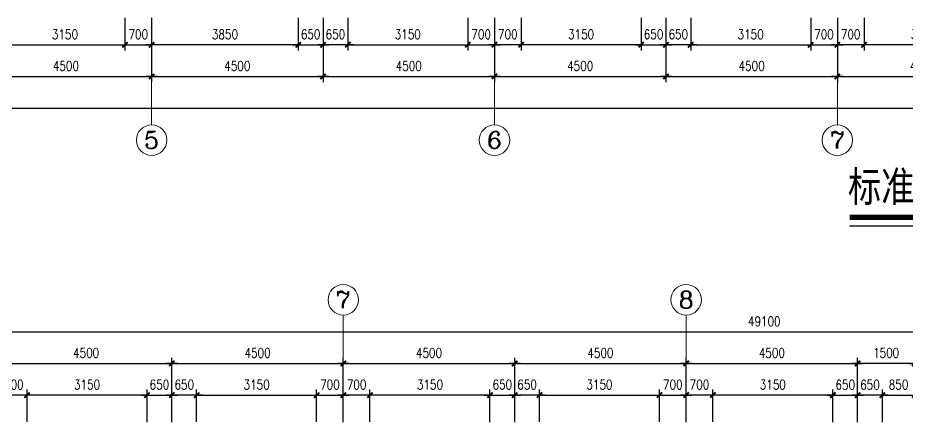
# Model space of a CAD drawing. Extents: x -357449 to -117302, y 127569 to 244935.
# Drawn here: x -317784 to -294436, y 195470 to 206090 of the extents above; entities that cross this region are included whole.
import ezdxf
from ezdxf.enums import TextEntityAlignment as Align

# ---------------------------------------------------------------- set-up
doc = ezdxf.new("R2010")
doc.units = 0
doc.header["$MEASUREMENT"] = 0
doc.layers.get('0').update_dxf_attribs({"linetype": 'CONTINUOUS'})
doc.layers.get('DEFPOINTS').update_dxf_attribs({"linetype": 'CONTINUOUS'})
doc.layers.add('AXIS', color=3, linetype='CONTINUOUS', lineweight=9)
for name, color, linetype in [('EQUIPMENT', 3, 'CONTINUOUS'), ('WINDOW', 4, 'CONTINUOUS'), ('剪力墙', 4, 'CONTINUOUS')]:
    doc.layers.add(name, color=color, linetype=linetype)
doc.styles.add('COMPLEX', font='COMPLEX.shx')
doc.styles.add('DIM_FONT', font='SIMPLEX.shx', dxfattribs={"width": 0.8})
doc.styles.add('H1', font='SimSun.ttf')
doc.dimstyles.new('DIMN-200', dxfattribs={"dimtxt": 300, "dimasz": 1, "dimexe": 250, "dimexo": 0, "dimgap": 150, "dimtad": 1, "dimdec": 0, "dimdsep": 46, "dimtxsty": 'DIM_FONT', "dimblk": '_DIMX', "dimcen": 2.5, "dimclrd": 256, "dimclre": 256, "dimclrt": 4, "dimadec": 0, "dimazin": 0, "dimtfac": 1, "dimtdec": 0, "dimtix": 1, "dimtmove": 2, "dimatfit": 3, "dimldrblk": '_DIMX', "dimfxl": 0, "dimtolj": 1, "dimtzin": 0, "dimarcsym": 0})
doc.dimstyles.get("Standard").update_dxf_attribs({"dimtxt": 375, "dimasz": 1, "dimexe": 150, "dimexo": 0, "dimgap": 200, "dimtad": 1, "dimdec": 0, "dimzin": 0, "dimdsep": 46, "dimtxsty": 'DIM_FONT', "dimblk1": '_DIMX', "dimblk2": '_DIMX', "dimsah": 1, "dimcen": 200, "dimclrd": 256, "dimclre": 256, "dimclrt": 4, "dimadec": 0, "dimazin": 0, "dimtfac": 1, "dimtdec": 0, "dimtix": 1, "dimtmove": 2, "dimatfit": 3, "dimldrblk": '_DIMX', "dimfxl": 0, "dimtolj": 1, "dimtzin": 0, "dimarcsym": 0})

# ---------------------------------------------------------------- blocks, each defined once
blk = doc.blocks.new('_DIMX')
blk.add_line((-150, 0), (150, 0))
at = {"const_width": 50}
blk.add_lwpolyline([(-70, -70), (70, 70)], dxfattribs=at)
blk = doc.blocks.new('*D608')
at = {"linetype": 'ByBlock'}
for p, q in [((-309104, 206482), (-309104, 204795)), ((-304604, 206485), (-304604, 204795)), ((-309103, 204945), (-304605, 204945))]:
    blk.add_line(p, q, dxfattribs=at)
at = {"layer": 'DEFPOINTS', "color": 0, "linetype": 'ByBlock'}
for p in [(-309104, 206482), (-304604, 206485), (-304604, 204945)]:
    blk.add_point(p, dxfattribs=at)
at = {"linetype": 'ByBlock', "rotation": 180}
blk.add_blockref('_DIMX', (-309104, 204945), dxfattribs=at)
at = {"linetype": 'ByBlock'}
blk.add_blockref('_DIMX', (-304604, 204945), dxfattribs=at)
at = {"color": 4, "linetype": 'ByBlock', "insert": (-306854, 205220), "char_height": 250, "attachment_point": 5, "style": 'DIM_FONT'}
blk.add_mtext('\\A1;4500', dxfattribs=at)
blk = doc.blocks.new('*D568')
at = {"linetype": 'ByBlock'}
for p, q in [((-313604, 206482), (-313604, 203966)), ((-251004, 206485), (-251004, 203966)), ((-313603, 204116), (-251005, 204116))]:
    blk.add_line(p, q, dxfattribs=at)
at = {"layer": 'DEFPOINTS', "color": 0, "linetype": 'ByBlock'}
for p in [(-313604, 206482), (-251004, 206485), (-251004, 204116)]:
    blk.add_point(p, dxfattribs=at)
at = {"linetype": 'ByBlock', "rotation": 180}
blk.add_blockref('_DIMX', (-313604, 204116), dxfattribs=at)
at = {"linetype": 'ByBlock'}
blk.add_blockref('_DIMX', (-251004, 204116), dxfattribs=at)
at = {"color": 4, "linetype": 'ByBlock', "insert": (-282304, 204391), "char_height": 250, "attachment_point": 5, "style": 'DIM_FONT'}
blk.add_mtext('\\A1;62600', dxfattribs=at)
blk = doc.blocks.new('*D92')
at = {"linetype": 'ByBlock'}
for p, q in [((-291104, 206482), (-291104, 205626)), ((-290454, 206482), (-290454, 205626)), ((-291105, 205776), (-291106, 205776)), ((-290454, 205776), (-291104, 205776)), ((-290453, 205776), (-290452, 205776))]:
    blk.add_line(p, q, dxfattribs=at)
at = {"layer": 'DEFPOINTS', "color": 0, "linetype": 'ByBlock'}
for p in [(-291104, 206482), (-290454, 206482), (-291104, 205776)]:
    blk.add_point(p, dxfattribs=at)
at = {"linetype": 'ByBlock'}
blk.add_blockref('_DIMX', (-291104, 205776), dxfattribs=at)
at = {"linetype": 'ByBlock', "rotation": 180}
blk.add_blockref('_DIMX', (-290454, 205776), dxfattribs=at)
at = {"color": 4, "linetype": 'ByBlock', "insert": (-290779, 206051), "char_height": 250, "attachment_point": 5, "style": 'DIM_FONT'}
blk.add_mtext('\\A1;650', dxfattribs=at)
blk = doc.blocks.new('*D93')
at = {"linetype": 'ByBlock'}
for p, q in [((-291754, 206485), (-291754, 205626)), ((-291104, 206482), (-291104, 205626)), ((-291755, 205776), (-291756, 205776)), ((-291754, 205776), (-291104, 205776)), ((-291103, 205776), (-291102, 205776))]:
    blk.add_line(p, q, dxfattribs=at)
at = {"layer": 'DEFPOINTS', "color": 0, "linetype": 'ByBlock'}
for p in [(-291754, 206485), (-291104, 206482), (-291104, 205776)]:
    blk.add_point(p, dxfattribs=at)
at = {"linetype": 'ByBlock'}
blk.add_blockref('_DIMX', (-291754, 205776), dxfattribs=at)
at = {"linetype": 'ByBlock', "rotation": 180}
blk.add_blockref('_DIMX', (-291104, 205776), dxfattribs=at)
at = {"color": 4, "linetype": 'ByBlock', "insert": (-291429, 206051), "char_height": 250, "attachment_point": 5, "style": 'DIM_FONT'}
blk.add_mtext('\\A1;650', dxfattribs=at)
blk = doc.blocks.new('*D89')
at = {"linetype": 'ByBlock'}
for p, q in [((-300754, 206485), (-300754, 205626)), ((-300104, 206482), (-300104, 205626)), ((-300755, 205776), (-300756, 205776)), ((-300754, 205776), (-300104, 205776)), ((-300103, 205776), (-300102, 205776))]:
    blk.add_line(p, q, dxfattribs=at)
at = {"layer": 'DEFPOINTS', "color": 0, "linetype": 'ByBlock'}
for p in [(-300754, 206485), (-300104, 206482), (-300104, 205776)]:
    blk.add_point(p, dxfattribs=at)
at = {"linetype": 'ByBlock'}
blk.add_blockref('_DIMX', (-300754, 205776), dxfattribs=at)
at = {"linetype": 'ByBlock', "rotation": 180}
blk.add_blockref('_DIMX', (-300104, 205776), dxfattribs=at)
at = {"color": 4, "linetype": 'ByBlock', "insert": (-300429, 206051), "char_height": 250, "attachment_point": 5, "style": 'DIM_FONT'}
blk.add_mtext('\\A1;650', dxfattribs=at)
blk = doc.blocks.new('*D90')
at = {"linetype": 'ByBlock'}
for p, q in [((-305304, 206482), (-305304, 205626)), ((-304604, 206482), (-304604, 205626)), ((-305305, 205776), (-305306, 205776)), ((-305304, 205776), (-304604, 205776)), ((-304603, 205776), (-304602, 205776))]:
    blk.add_line(p, q, dxfattribs=at)
at = {"layer": 'DEFPOINTS', "color": 0, "linetype": 'ByBlock'}
for p in [(-305304, 206482), (-304604, 206482), (-304604, 205776)]:
    blk.add_point(p, dxfattribs=at)
at = {"linetype": 'ByBlock'}
blk.add_blockref('_DIMX', (-305304, 205776), dxfattribs=at)
at = {"linetype": 'ByBlock', "rotation": 180}
blk.add_blockref('_DIMX', (-304604, 205776), dxfattribs=at)
at = {"color": 4, "linetype": 'ByBlock', "insert": (-304954, 206051), "char_height": 250, "attachment_point": 5, "style": 'DIM_FONT'}
blk.add_mtext('\\A1;700', dxfattribs=at)
blk = doc.blocks.new('*D24')
at = {"linetype": 'ByBlock'}
for p, q in [((-308454, 206482), (-308454, 205626)), ((-305304, 206482), (-305304, 205626)), ((-308453, 205776), (-305305, 205776))]:
    blk.add_line(p, q, dxfattribs=at)
at = {"layer": 'DEFPOINTS', "color": 0, "linetype": 'ByBlock'}
for p in [(-308454, 206482), (-305304, 206482), (-305304, 205776)]:
    blk.add_point(p, dxfattribs=at)
at = {"linetype": 'ByBlock', "rotation": 180}
blk.add_blockref('_DIMX', (-308454, 205776), dxfattribs=at)
at = {"linetype": 'ByBlock'}
blk.add_blockref('_DIMX', (-305304, 205776), dxfattribs=at)
at = {"color": 4, "linetype": 'ByBlock', "insert": (-306879, 206051), "char_height": 250, "attachment_point": 5, "style": 'DIM_FONT'}
blk.add_mtext('\\A1;3150', dxfattribs=at)
blk = doc.blocks.new('*D91')
at = {"linetype": 'ByBlock'}
for p, q in [((-304604, 206482), (-304604, 205626)), ((-300754, 206482), (-300754, 205626)), ((-300755, 205776), (-304603, 205776))]:
    blk.add_line(p, q, dxfattribs=at)
at = {"layer": 'DEFPOINTS', "color": 0, "linetype": 'ByBlock'}
for p in [(-304604, 206482), (-300754, 206482), (-304604, 205776)]:
    blk.add_point(p, dxfattribs=at)
at = {"linetype": 'ByBlock', "rotation": 180}
blk.add_blockref('_DIMX', (-304604, 205776), dxfattribs=at)
at = {"linetype": 'ByBlock'}
blk.add_blockref('_DIMX', (-300754, 205776), dxfattribs=at)
at = {"color": 4, "linetype": 'ByBlock', "insert": (-302679, 206051), "char_height": 250, "attachment_point": 5, "style": 'DIM_FONT'}
blk.add_mtext('\\A1;3850', dxfattribs=at)
blk = doc.blocks.new('*D88')
at = {"linetype": 'ByBlock'}
for p, q in [((-300104, 206482), (-300104, 205626)), ((-299454, 206482), (-299454, 205626)), ((-300105, 205776), (-300106, 205776)), ((-299454, 205776), (-300104, 205776)), ((-299453, 205776), (-299452, 205776))]:
    blk.add_line(p, q, dxfattribs=at)
at = {"layer": 'DEFPOINTS', "color": 0, "linetype": 'ByBlock'}
for p in [(-300104, 206482), (-299454, 206482), (-300104, 205776)]:
    blk.add_point(p, dxfattribs=at)
at = {"linetype": 'ByBlock'}
blk.add_blockref('_DIMX', (-300104, 205776), dxfattribs=at)
at = {"linetype": 'ByBlock', "rotation": 180}
blk.add_blockref('_DIMX', (-299454, 205776), dxfattribs=at)
at = {"color": 4, "linetype": 'ByBlock', "insert": (-299779, 206051), "char_height": 250, "attachment_point": 5, "style": 'DIM_FONT'}
blk.add_mtext('\\A1;650', dxfattribs=at)
blk = doc.blocks.new('*D94')
at = {"linetype": 'ByBlock'}
for p, q in [((-296304, 206482), (-296304, 205626)), ((-295604, 206482), (-295604, 205626)), ((-296305, 205776), (-296306, 205776)), ((-296304, 205776), (-295604, 205776)), ((-295603, 205776), (-295602, 205776))]:
    blk.add_line(p, q, dxfattribs=at)
at = {"layer": 'DEFPOINTS', "color": 0, "linetype": 'ByBlock'}
for p in [(-296304, 206482), (-295604, 206482), (-295604, 205776)]:
    blk.add_point(p, dxfattribs=at)
at = {"linetype": 'ByBlock'}
blk.add_blockref('_DIMX', (-296304, 205776), dxfattribs=at)
at = {"linetype": 'ByBlock', "rotation": 180}
blk.add_blockref('_DIMX', (-295604, 205776), dxfattribs=at)
at = {"color": 4, "linetype": 'ByBlock', "insert": (-295954, 206051), "char_height": 250, "attachment_point": 5, "style": 'DIM_FONT'}
blk.add_mtext('\\A1;700', dxfattribs=at)
blk = doc.blocks.new('*D95')
at = {"linetype": 'ByBlock'}
for p, q in [((-295604, 206482), (-295604, 205626)), ((-294904, 206482), (-294904, 205626)), ((-295605, 205776), (-295606, 205776)), ((-294904, 205776), (-295604, 205776)), ((-294903, 205776), (-294902, 205776))]:
    blk.add_line(p, q, dxfattribs=at)
at = {"layer": 'DEFPOINTS', "color": 0, "linetype": 'ByBlock'}
for p in [(-295604, 206482), (-294904, 206482), (-295604, 205776)]:
    blk.add_point(p, dxfattribs=at)
at = {"linetype": 'ByBlock'}
blk.add_blockref('_DIMX', (-295604, 205776), dxfattribs=at)
at = {"linetype": 'ByBlock', "rotation": 180}
blk.add_blockref('_DIMX', (-294904, 205776), dxfattribs=at)
at = {"color": 4, "linetype": 'ByBlock', "insert": (-295254, 206051), "char_height": 250, "attachment_point": 5, "style": 'DIM_FONT'}
blk.add_mtext('\\A1;700', dxfattribs=at)
blk = doc.blocks.new('*D96')
at = {"linetype": 'ByBlock'}
for p, q in [((-294904, 206482), (-294904, 205626)), ((-291754, 206482), (-291754, 205626)), ((-291755, 205776), (-294903, 205776))]:
    blk.add_line(p, q, dxfattribs=at)
at = {"layer": 'DEFPOINTS', "color": 0, "linetype": 'ByBlock'}
for p in [(-294904, 206482), (-291754, 206482), (-294904, 205776)]:
    blk.add_point(p, dxfattribs=at)
at = {"linetype": 'ByBlock', "rotation": 180}
blk.add_blockref('_DIMX', (-294904, 205776), dxfattribs=at)
at = {"linetype": 'ByBlock'}
blk.add_blockref('_DIMX', (-291754, 205776), dxfattribs=at)
at = {"color": 4, "linetype": 'ByBlock', "insert": (-293329, 206051), "char_height": 250, "attachment_point": 5, "style": 'DIM_FONT'}
blk.add_mtext('\\A1;3150', dxfattribs=at)
blk = doc.blocks.new('*D87')
at = {"linetype": 'ByBlock'}
for p, q in [((-299454, 206482), (-299454, 205626)), ((-296304, 206482), (-296304, 205626)), ((-299453, 205776), (-296305, 205776))]:
    blk.add_line(p, q, dxfattribs=at)
at = {"layer": 'DEFPOINTS', "color": 0, "linetype": 'ByBlock'}
for p in [(-299454, 206482), (-296304, 206482), (-296304, 205776)]:
    blk.add_point(p, dxfattribs=at)
at = {"linetype": 'ByBlock', "rotation": 180}
blk.add_blockref('_DIMX', (-299454, 205776), dxfattribs=at)
at = {"linetype": 'ByBlock'}
blk.add_blockref('_DIMX', (-296304, 205776), dxfattribs=at)
at = {"color": 4, "linetype": 'ByBlock', "insert": (-297879, 206051), "char_height": 250, "attachment_point": 5, "style": 'DIM_FONT'}
blk.add_mtext('\\A1;3150', dxfattribs=at)
blk = doc.blocks.new('*D114')
at = {"linetype": 'ByBlock'}
for p, q in [((-287304, 206482), (-287304, 205626)), ((-286604, 206482), (-286604, 205626)), ((-287305, 205776), (-287306, 205776)), ((-287304, 205776), (-286604, 205776)), ((-286603, 205776), (-286602, 205776))]:
    blk.add_line(p, q, dxfattribs=at)
at = {"layer": 'DEFPOINTS', "color": 0, "linetype": 'ByBlock'}
for p in [(-287304, 206482), (-286604, 206482), (-286604, 205776)]:
    blk.add_point(p, dxfattribs=at)
at = {"linetype": 'ByBlock'}
blk.add_blockref('_DIMX', (-287304, 205776), dxfattribs=at)
at = {"linetype": 'ByBlock', "rotation": 180}
blk.add_blockref('_DIMX', (-286604, 205776), dxfattribs=at)
at = {"color": 4, "linetype": 'ByBlock', "insert": (-286954, 206051), "char_height": 250, "attachment_point": 5, "style": 'DIM_FONT'}
blk.add_mtext('\\A1;700', dxfattribs=at)
blk = doc.blocks.new('*D115')
at = {"linetype": 'ByBlock'}
for p, q in [((-286604, 206482), (-286604, 205626)), ((-285904, 206482), (-285904, 205626)), ((-286605, 205776), (-286606, 205776)), ((-285904, 205776), (-286604, 205776)), ((-285903, 205776), (-285902, 205776))]:
    blk.add_line(p, q, dxfattribs=at)
at = {"layer": 'DEFPOINTS', "color": 0, "linetype": 'ByBlock'}
for p in [(-286604, 206482), (-285904, 206482), (-286604, 205776)]:
    blk.add_point(p, dxfattribs=at)
at = {"linetype": 'ByBlock'}
blk.add_blockref('_DIMX', (-286604, 205776), dxfattribs=at)
at = {"linetype": 'ByBlock', "rotation": 180}
blk.add_blockref('_DIMX', (-285904, 205776), dxfattribs=at)
at = {"color": 4, "linetype": 'ByBlock', "insert": (-286254, 206051), "char_height": 250, "attachment_point": 5, "style": 'DIM_FONT'}
blk.add_mtext('\\A1;700', dxfattribs=at)
blk = doc.blocks.new('*D116')
at = {"linetype": 'ByBlock'}
for p, q in [((-285904, 206482), (-285904, 205626)), ((-282754, 206482), (-282754, 205626)), ((-282755, 205776), (-285903, 205776))]:
    blk.add_line(p, q, dxfattribs=at)
at = {"layer": 'DEFPOINTS', "color": 0, "linetype": 'ByBlock'}
for p in [(-285904, 206482), (-282754, 206482), (-285904, 205776)]:
    blk.add_point(p, dxfattribs=at)
at = {"linetype": 'ByBlock', "rotation": 180}
blk.add_blockref('_DIMX', (-285904, 205776), dxfattribs=at)
at = {"linetype": 'ByBlock'}
blk.add_blockref('_DIMX', (-282754, 205776), dxfattribs=at)
at = {"color": 4, "linetype": 'ByBlock', "insert": (-284329, 206051), "char_height": 250, "attachment_point": 5, "style": 'DIM_FONT'}
blk.add_mtext('\\A1;3150', dxfattribs=at)
blk = doc.blocks.new('*D85')
at = {"linetype": 'ByBlock'}
for p, q in [((-290454, 206482), (-290454, 205626)), ((-287304, 206482), (-287304, 205626)), ((-290453, 205776), (-287305, 205776))]:
    blk.add_line(p, q, dxfattribs=at)
at = {"layer": 'DEFPOINTS', "color": 0, "linetype": 'ByBlock'}
for p in [(-290454, 206482), (-287304, 206482), (-287304, 205776)]:
    blk.add_point(p, dxfattribs=at)
at = {"linetype": 'ByBlock', "rotation": 180}
blk.add_blockref('_DIMX', (-290454, 205776), dxfattribs=at)
at = {"linetype": 'ByBlock'}
blk.add_blockref('_DIMX', (-287304, 205776), dxfattribs=at)
at = {"color": 4, "linetype": 'ByBlock', "insert": (-288879, 206051), "char_height": 250, "attachment_point": 5, "style": 'DIM_FONT'}
blk.add_mtext('\\A1;3150', dxfattribs=at)
blk = doc.blocks.new('*D610')
at = {"linetype": 'ByBlock'}
for p, q in [((-304604, 206482), (-304604, 204795)), ((-300104, 206482), (-300104, 204795)), ((-304603, 204945), (-300105, 204945))]:
    blk.add_line(p, q, dxfattribs=at)
at = {"layer": 'DEFPOINTS', "color": 0, "linetype": 'ByBlock'}
for p in [(-304604, 206482), (-300104, 206482), (-300104, 204945)]:
    blk.add_point(p, dxfattribs=at)
at = {"linetype": 'ByBlock', "rotation": 180}
blk.add_blockref('_DIMX', (-304604, 204945), dxfattribs=at)
at = {"linetype": 'ByBlock'}
blk.add_blockref('_DIMX', (-300104, 204945), dxfattribs=at)
at = {"color": 4, "linetype": 'ByBlock', "insert": (-302354, 205220), "char_height": 250, "attachment_point": 5, "style": 'DIM_FONT'}
blk.add_mtext('\\A1;4500', dxfattribs=at)
blk = doc.blocks.new('*D609')
at = {"linetype": 'ByBlock'}
for p, q in [((-300104, 206482), (-300104, 204795)), ((-295604, 206485), (-295604, 204795)), ((-300103, 204945), (-295605, 204945))]:
    blk.add_line(p, q, dxfattribs=at)
at = {"layer": 'DEFPOINTS', "color": 0, "linetype": 'ByBlock'}
for p in [(-300104, 206482), (-295604, 206485), (-295604, 204945)]:
    blk.add_point(p, dxfattribs=at)
at = {"linetype": 'ByBlock', "rotation": 180}
blk.add_blockref('_DIMX', (-300104, 204945), dxfattribs=at)
at = {"linetype": 'ByBlock'}
blk.add_blockref('_DIMX', (-295604, 204945), dxfattribs=at)
at = {"color": 4, "linetype": 'ByBlock', "insert": (-297854, 205220), "char_height": 250, "attachment_point": 5, "style": 'DIM_FONT'}
blk.add_mtext('\\A1;4500', dxfattribs=at)
blk = doc.blocks.new('*D612')
at = {"linetype": 'ByBlock'}
for p, q in [((-295604, 206482), (-295604, 204795)), ((-291104, 206482), (-291104, 204795)), ((-295603, 204945), (-291105, 204945))]:
    blk.add_line(p, q, dxfattribs=at)
at = {"layer": 'DEFPOINTS', "color": 0, "linetype": 'ByBlock'}
for p in [(-295604, 206482), (-291104, 206482), (-291104, 204945)]:
    blk.add_point(p, dxfattribs=at)
at = {"linetype": 'ByBlock', "rotation": 180}
blk.add_blockref('_DIMX', (-295604, 204945), dxfattribs=at)
at = {"linetype": 'ByBlock'}
blk.add_blockref('_DIMX', (-291104, 204945), dxfattribs=at)
at = {"color": 4, "linetype": 'ByBlock', "insert": (-293354, 205220), "char_height": 250, "attachment_point": 5, "style": 'DIM_FONT'}
blk.add_mtext('\\A1;4500', dxfattribs=at)
blk = doc.blocks.new('*D611')
at = {"linetype": 'ByBlock'}
for p, q in [((-291104, 206482), (-291104, 204795)), ((-286604, 206485), (-286604, 204795)), ((-291103, 204945), (-286605, 204945))]:
    blk.add_line(p, q, dxfattribs=at)
at = {"layer": 'DEFPOINTS', "color": 0, "linetype": 'ByBlock'}
for p in [(-291104, 206482), (-286604, 206485), (-286604, 204945)]:
    blk.add_point(p, dxfattribs=at)
at = {"linetype": 'ByBlock', "rotation": 180}
blk.add_blockref('_DIMX', (-291104, 204945), dxfattribs=at)
at = {"linetype": 'ByBlock'}
blk.add_blockref('_DIMX', (-286604, 204945), dxfattribs=at)
at = {"color": 4, "linetype": 'ByBlock', "insert": (-288854, 205220), "char_height": 250, "attachment_point": 5, "style": 'DIM_FONT'}
blk.add_mtext('\\A1;4500', dxfattribs=at)
blk = doc.blocks.new('*D614')
at = {"linetype": 'ByBlock'}
for p, q in [((-286604, 206482), (-286604, 204795)), ((-282104, 206482), (-282104, 204795)), ((-286603, 204945), (-282105, 204945))]:
    blk.add_line(p, q, dxfattribs=at)
at = {"layer": 'DEFPOINTS', "color": 0, "linetype": 'ByBlock'}
for p in [(-286604, 206482), (-282104, 206482), (-282104, 204945)]:
    blk.add_point(p, dxfattribs=at)
at = {"linetype": 'ByBlock', "rotation": 180}
blk.add_blockref('_DIMX', (-286604, 204945), dxfattribs=at)
at = {"linetype": 'ByBlock'}
blk.add_blockref('_DIMX', (-282104, 204945), dxfattribs=at)
at = {"color": 4, "linetype": 'ByBlock', "insert": (-284354, 205220), "char_height": 250, "attachment_point": 5, "style": 'DIM_FONT'}
blk.add_mtext('\\A1;4500', dxfattribs=at)
blk = doc.blocks.new('*D1011')
at = {"linetype": 'ByBlock'}
for p, q in [((-300104, 234042), (-300104, 236559)), ((-251004, 234039), (-251004, 236559)), ((-300103, 236409), (-251005, 236409))]:
    blk.add_line(p, q, dxfattribs=at)
at = {"layer": 'DEFPOINTS', "color": 0, "linetype": 'ByBlock'}
for p in [(-251004, 236409), (-300104, 234042), (-251004, 234039)]:
    blk.add_point(p, dxfattribs=at)
at = {"linetype": 'ByBlock', "rotation": 180}
blk.add_blockref('_DIMX', (-300104, 236409), dxfattribs=at)
at = {"linetype": 'ByBlock'}
blk.add_blockref('_DIMX', (-251004, 236409), dxfattribs=at)
at = {"color": 4, "linetype": 'ByBlock', "insert": (-275554, 236684), "char_height": 250, "attachment_point": 5, "style": 'DIM_FONT'}
blk.add_mtext('\\A1;49100', dxfattribs=at)
blk = doc.blocks.new('*D1115')
at = {"linetype": 'ByBlock'}
for p, q in [((-286604, 234042), (-286604, 235730)), ((-286603, 235580), (-282105, 235580)), ((-282104, 234042), (-282104, 235730))]:
    blk.add_line(p, q, dxfattribs=at)
at = {"layer": 'DEFPOINTS', "color": 0, "linetype": 'ByBlock'}
for p in [(-282104, 235580), (-286604, 234042), (-282104, 234042)]:
    blk.add_point(p, dxfattribs=at)
at = {"linetype": 'ByBlock', "rotation": 180}
blk.add_blockref('_DIMX', (-286604, 235580), dxfattribs=at)
at = {"linetype": 'ByBlock'}
blk.add_blockref('_DIMX', (-282104, 235580), dxfattribs=at)
at = {"color": 4, "linetype": 'ByBlock', "insert": (-284354, 235855), "char_height": 250, "attachment_point": 5, "style": 'DIM_FONT'}
blk.add_mtext('\\A1;4500', dxfattribs=at)
blk = doc.blocks.new('*D1037')
at = {"linetype": 'ByBlock'}
for p, q in [((-285904, 234042), (-285904, 234898)), ((-282754, 234042), (-282754, 234898)), ((-282755, 234748), (-285903, 234748))]:
    blk.add_line(p, q, dxfattribs=at)
at = {"layer": 'DEFPOINTS', "color": 0, "linetype": 'ByBlock'}
for p in [(-285904, 234748), (-285904, 234042), (-282754, 234042)]:
    blk.add_point(p, dxfattribs=at)
at = {"linetype": 'ByBlock', "rotation": 180}
blk.add_blockref('_DIMX', (-285904, 234748), dxfattribs=at)
at = {"linetype": 'ByBlock'}
blk.add_blockref('_DIMX', (-282754, 234748), dxfattribs=at)
at = {"color": 4, "linetype": 'ByBlock', "insert": (-284329, 235023), "char_height": 250, "attachment_point": 5, "style": 'DIM_FONT'}
blk.add_mtext('\\A1;3150', dxfattribs=at)
blk = doc.blocks.new('*D1113')
at = {"linetype": 'ByBlock'}
for p, q in [((-295604, 234042), (-295604, 235730)), ((-295603, 235580), (-291105, 235580)), ((-291104, 234042), (-291104, 235730))]:
    blk.add_line(p, q, dxfattribs=at)
at = {"layer": 'DEFPOINTS', "color": 0, "linetype": 'ByBlock'}
for p in [(-291104, 235580), (-295604, 234042), (-291104, 234042)]:
    blk.add_point(p, dxfattribs=at)
at = {"linetype": 'ByBlock', "rotation": 180}
blk.add_blockref('_DIMX', (-295604, 235580), dxfattribs=at)
at = {"linetype": 'ByBlock'}
blk.add_blockref('_DIMX', (-291104, 235580), dxfattribs=at)
at = {"color": 4, "linetype": 'ByBlock', "insert": (-293354, 235855), "char_height": 250, "attachment_point": 5, "style": 'DIM_FONT'}
blk.add_mtext('\\A1;4500', dxfattribs=at)
blk = doc.blocks.new('*D1014')
at = {"linetype": 'ByBlock'}
for p, q in [((-291104, 234039), (-291104, 235730)), ((-291103, 235580), (-286605, 235580)), ((-286604, 234039), (-286604, 235730))]:
    blk.add_line(p, q, dxfattribs=at)
at = {"layer": 'DEFPOINTS', "color": 0, "linetype": 'ByBlock'}
for p in [(-286604, 235580), (-291104, 234039), (-286604, 234039)]:
    blk.add_point(p, dxfattribs=at)
at = {"linetype": 'ByBlock', "rotation": 180}
blk.add_blockref('_DIMX', (-291104, 235580), dxfattribs=at)
at = {"linetype": 'ByBlock'}
blk.add_blockref('_DIMX', (-286604, 235580), dxfattribs=at)
at = {"color": 4, "linetype": 'ByBlock', "insert": (-288854, 235855), "char_height": 250, "attachment_point": 5, "style": 'DIM_FONT'}
blk.add_mtext('\\A1;4500', dxfattribs=at)
blk = doc.blocks.new('*D1028')
at = {"linetype": 'ByBlock'}
for p, q in [((-294904, 234042), (-294904, 234898)), ((-291754, 234042), (-291754, 234898)), ((-291755, 234748), (-294903, 234748))]:
    blk.add_line(p, q, dxfattribs=at)
at = {"layer": 'DEFPOINTS', "color": 0, "linetype": 'ByBlock'}
for p in [(-294904, 234748), (-294904, 234042), (-291754, 234042)]:
    blk.add_point(p, dxfattribs=at)
at = {"linetype": 'ByBlock', "rotation": 180}
blk.add_blockref('_DIMX', (-294904, 234748), dxfattribs=at)
at = {"linetype": 'ByBlock'}
blk.add_blockref('_DIMX', (-291754, 234748), dxfattribs=at)
at = {"color": 4, "linetype": 'ByBlock', "insert": (-293329, 235023), "char_height": 250, "attachment_point": 5, "style": 'DIM_FONT'}
blk.add_mtext('\\A1;3150', dxfattribs=at)
blk = doc.blocks.new('*D1027')
at = {"linetype": 'ByBlock'}
for p, q in [((-295604, 234042), (-295604, 234898)), ((-294904, 234042), (-294904, 234898)), ((-295605, 234748), (-295606, 234748)), ((-294904, 234748), (-295604, 234748)), ((-294903, 234748), (-294902, 234748))]:
    blk.add_line(p, q, dxfattribs=at)
at = {"layer": 'DEFPOINTS', "color": 0, "linetype": 'ByBlock'}
for p in [(-295604, 234748), (-295604, 234042), (-294904, 234042)]:
    blk.add_point(p, dxfattribs=at)
at = {"linetype": 'ByBlock'}
blk.add_blockref('_DIMX', (-295604, 234748), dxfattribs=at)
at = {"linetype": 'ByBlock', "rotation": 180}
blk.add_blockref('_DIMX', (-294904, 234748), dxfattribs=at)
at = {"color": 4, "linetype": 'ByBlock', "insert": (-295254, 235023), "char_height": 250, "attachment_point": 5, "style": 'DIM_FONT'}
blk.add_mtext('\\A1;700', dxfattribs=at)
blk = doc.blocks.new('*D1036')
at = {"linetype": 'ByBlock'}
for p, q in [((-290454, 234042), (-290454, 234898)), ((-287304, 234042), (-287304, 234898)), ((-290453, 234748), (-287305, 234748))]:
    blk.add_line(p, q, dxfattribs=at)
at = {"layer": 'DEFPOINTS', "color": 0, "linetype": 'ByBlock'}
for p in [(-287304, 234748), (-290454, 234042), (-287304, 234042)]:
    blk.add_point(p, dxfattribs=at)
at = {"linetype": 'ByBlock', "rotation": 180}
blk.add_blockref('_DIMX', (-290454, 234748), dxfattribs=at)
at = {"linetype": 'ByBlock'}
blk.add_blockref('_DIMX', (-287304, 234748), dxfattribs=at)
at = {"color": 4, "linetype": 'ByBlock', "insert": (-288879, 235023), "char_height": 250, "attachment_point": 5, "style": 'DIM_FONT'}
blk.add_mtext('\\A1;3150', dxfattribs=at)
blk = doc.blocks.new('*D1013')
at = {"linetype": 'ByBlock'}
for p, q in [((-291104, 234042), (-291104, 234898)), ((-290454, 234042), (-290454, 234898)), ((-291105, 234748), (-291106, 234748)), ((-290454, 234748), (-291104, 234748)), ((-290453, 234748), (-290452, 234748))]:
    blk.add_line(p, q, dxfattribs=at)
at = {"layer": 'DEFPOINTS', "color": 0, "linetype": 'ByBlock'}
for p in [(-291104, 234748), (-291104, 234042), (-290454, 234042)]:
    blk.add_point(p, dxfattribs=at)
at = {"linetype": 'ByBlock'}
blk.add_blockref('_DIMX', (-291104, 234748), dxfattribs=at)
at = {"linetype": 'ByBlock', "rotation": 180}
blk.add_blockref('_DIMX', (-290454, 234748), dxfattribs=at)
at = {"color": 4, "linetype": 'ByBlock', "insert": (-290779, 235023), "char_height": 250, "attachment_point": 5, "style": 'DIM_FONT'}
blk.add_mtext('\\A1;650', dxfattribs=at)
blk = doc.blocks.new('*D1012')
at = {"linetype": 'ByBlock'}
for p, q in [((-291754, 234039), (-291754, 234898)), ((-291104, 234042), (-291104, 234898)), ((-291755, 234748), (-291756, 234748)), ((-291754, 234748), (-291104, 234748)), ((-291103, 234748), (-291102, 234748))]:
    blk.add_line(p, q, dxfattribs=at)
at = {"layer": 'DEFPOINTS', "color": 0, "linetype": 'ByBlock'}
for p in [(-291104, 234748), (-291754, 234039), (-291104, 234042)]:
    blk.add_point(p, dxfattribs=at)
at = {"linetype": 'ByBlock'}
blk.add_blockref('_DIMX', (-291754, 234748), dxfattribs=at)
at = {"linetype": 'ByBlock', "rotation": 180}
blk.add_blockref('_DIMX', (-291104, 234748), dxfattribs=at)
at = {"color": 4, "linetype": 'ByBlock', "insert": (-291429, 235023), "char_height": 250, "attachment_point": 5, "style": 'DIM_FONT'}
blk.add_mtext('\\A1;650', dxfattribs=at)
blk = doc.blocks.new('*D1035')
at = {"linetype": 'ByBlock'}
for p, q in [((-286604, 234042), (-286604, 234898)), ((-285904, 234042), (-285904, 234898)), ((-286605, 234748), (-286606, 234748)), ((-285904, 234748), (-286604, 234748)), ((-285903, 234748), (-285902, 234748))]:
    blk.add_line(p, q, dxfattribs=at)
at = {"layer": 'DEFPOINTS', "color": 0, "linetype": 'ByBlock'}
for p in [(-286604, 234748), (-286604, 234042), (-285904, 234042)]:
    blk.add_point(p, dxfattribs=at)
at = {"linetype": 'ByBlock'}
blk.add_blockref('_DIMX', (-286604, 234748), dxfattribs=at)
at = {"linetype": 'ByBlock', "rotation": 180}
blk.add_blockref('_DIMX', (-285904, 234748), dxfattribs=at)
at = {"color": 4, "linetype": 'ByBlock', "insert": (-286254, 235023), "char_height": 250, "attachment_point": 5, "style": 'DIM_FONT'}
blk.add_mtext('\\A1;700', dxfattribs=at)
blk = doc.blocks.new('*D1034')
at = {"linetype": 'ByBlock'}
for p, q in [((-287304, 234042), (-287304, 234898)), ((-286604, 234042), (-286604, 234898)), ((-287305, 234748), (-287306, 234748)), ((-287304, 234748), (-286604, 234748)), ((-286603, 234748), (-286602, 234748))]:
    blk.add_line(p, q, dxfattribs=at)
at = {"layer": 'DEFPOINTS', "color": 0, "linetype": 'ByBlock'}
for p in [(-286604, 234748), (-287304, 234042), (-286604, 234042)]:
    blk.add_point(p, dxfattribs=at)
at = {"linetype": 'ByBlock'}
blk.add_blockref('_DIMX', (-287304, 234748), dxfattribs=at)
at = {"linetype": 'ByBlock', "rotation": 180}
blk.add_blockref('_DIMX', (-286604, 234748), dxfattribs=at)
at = {"color": 4, "linetype": 'ByBlock', "insert": (-286954, 235023), "char_height": 250, "attachment_point": 5, "style": 'DIM_FONT'}
blk.add_mtext('\\A1;700', dxfattribs=at)
blk = doc.blocks.new('*D1172')
at = {"linetype": 'ByBlock'}
for p, q in [((-273104, 234042), (-273104, 235730)), ((-271605, 235580), (-273103, 235580)), ((-271604, 234039), (-271604, 235730))]:
    blk.add_line(p, q, dxfattribs=at)
at = {"layer": 'DEFPOINTS', "color": 0, "linetype": 'ByBlock'}
for p in [(-273104, 235580), (-273104, 234042), (-271604, 234039)]:
    blk.add_point(p, dxfattribs=at)
at = {"linetype": 'ByBlock', "rotation": 180}
blk.add_blockref('_DIMX', (-273104, 235580), dxfattribs=at)
at = {"linetype": 'ByBlock'}
blk.add_blockref('_DIMX', (-271604, 235580), dxfattribs=at)
at = {"color": 4, "linetype": 'ByBlock', "insert": (-272354, 235855), "char_height": 250, "attachment_point": 5, "style": 'DIM_FONT'}
blk.add_mtext('\\A1;1500', dxfattribs=at)
blk = doc.blocks.new('*D1117')
at = {"linetype": 'ByBlock'}
for p, q in [((-277604, 234042), (-277604, 235730)), ((-277603, 235580), (-273105, 235580)), ((-273104, 234042), (-273104, 235730))]:
    blk.add_line(p, q, dxfattribs=at)
at = {"layer": 'DEFPOINTS', "color": 0, "linetype": 'ByBlock'}
for p in [(-273104, 235580), (-277604, 234042), (-273104, 234042)]:
    blk.add_point(p, dxfattribs=at)
at = {"linetype": 'ByBlock', "rotation": 180}
blk.add_blockref('_DIMX', (-277604, 235580), dxfattribs=at)
at = {"linetype": 'ByBlock'}
blk.add_blockref('_DIMX', (-273104, 235580), dxfattribs=at)
at = {"color": 4, "linetype": 'ByBlock', "insert": (-275354, 235855), "char_height": 250, "attachment_point": 5, "style": 'DIM_FONT'}
blk.add_mtext('\\A1;4500', dxfattribs=at)
blk = doc.blocks.new('*D1114')
at = {"linetype": 'ByBlock'}
for p, q in [((-282104, 234039), (-282104, 235730)), ((-282103, 235580), (-277605, 235580)), ((-277604, 234039), (-277604, 235730))]:
    blk.add_line(p, q, dxfattribs=at)
at = {"layer": 'DEFPOINTS', "color": 0, "linetype": 'ByBlock'}
for p in [(-277604, 235580), (-282104, 234039), (-277604, 234039)]:
    blk.add_point(p, dxfattribs=at)
at = {"linetype": 'ByBlock', "rotation": 180}
blk.add_blockref('_DIMX', (-282104, 235580), dxfattribs=at)
at = {"linetype": 'ByBlock'}
blk.add_blockref('_DIMX', (-277604, 235580), dxfattribs=at)
at = {"color": 4, "linetype": 'ByBlock', "insert": (-279854, 235855), "char_height": 250, "attachment_point": 5, "style": 'DIM_FONT'}
blk.add_mtext('\\A1;4500', dxfattribs=at)
blk = doc.blocks.new('*D1042')
at = {"linetype": 'ByBlock'}
for p, q in [((-276904, 234042), (-276904, 234898)), ((-273754, 234042), (-273754, 234898)), ((-273755, 234748), (-276903, 234748))]:
    blk.add_line(p, q, dxfattribs=at)
at = {"layer": 'DEFPOINTS', "color": 0, "linetype": 'ByBlock'}
for p in [(-276904, 234748), (-276904, 234042), (-273754, 234042)]:
    blk.add_point(p, dxfattribs=at)
at = {"linetype": 'ByBlock', "rotation": 180}
blk.add_blockref('_DIMX', (-276904, 234748), dxfattribs=at)
at = {"linetype": 'ByBlock'}
blk.add_blockref('_DIMX', (-273754, 234748), dxfattribs=at)
at = {"color": 4, "linetype": 'ByBlock', "insert": (-275329, 235023), "char_height": 250, "attachment_point": 5, "style": 'DIM_FONT'}
blk.add_mtext('\\A1;3150', dxfattribs=at)
blk = doc.blocks.new('*D1040')
at = {"linetype": 'ByBlock'}
for p, q in [((-281454, 234042), (-281454, 234898)), ((-278304, 234042), (-278304, 234898)), ((-281453, 234748), (-278305, 234748))]:
    blk.add_line(p, q, dxfattribs=at)
at = {"layer": 'DEFPOINTS', "color": 0, "linetype": 'ByBlock'}
for p in [(-278304, 234748), (-281454, 234042), (-278304, 234042)]:
    blk.add_point(p, dxfattribs=at)
at = {"linetype": 'ByBlock', "rotation": 180}
blk.add_blockref('_DIMX', (-281454, 234748), dxfattribs=at)
at = {"linetype": 'ByBlock'}
blk.add_blockref('_DIMX', (-278304, 234748), dxfattribs=at)
at = {"color": 4, "linetype": 'ByBlock', "insert": (-279879, 235023), "char_height": 250, "attachment_point": 5, "style": 'DIM_FONT'}
blk.add_mtext('\\A1;3150', dxfattribs=at)
blk = doc.blocks.new('*D1033')
at = {"linetype": 'ByBlock'}
for p, q in [((-282104, 234042), (-282104, 234898)), ((-281454, 234042), (-281454, 234898)), ((-282105, 234748), (-282106, 234748)), ((-281454, 234748), (-282104, 234748)), ((-281453, 234748), (-281452, 234748))]:
    blk.add_line(p, q, dxfattribs=at)
at = {"layer": 'DEFPOINTS', "color": 0, "linetype": 'ByBlock'}
for p in [(-282104, 234748), (-282104, 234042), (-281454, 234042)]:
    blk.add_point(p, dxfattribs=at)
at = {"linetype": 'ByBlock'}
blk.add_blockref('_DIMX', (-282104, 234748), dxfattribs=at)
at = {"linetype": 'ByBlock', "rotation": 180}
blk.add_blockref('_DIMX', (-281454, 234748), dxfattribs=at)
at = {"color": 4, "linetype": 'ByBlock', "insert": (-281779, 235023), "char_height": 250, "attachment_point": 5, "style": 'DIM_FONT'}
blk.add_mtext('\\A1;650', dxfattribs=at)
blk = doc.blocks.new('*D1032')
at = {"linetype": 'ByBlock'}
for p, q in [((-282754, 234039), (-282754, 234898)), ((-282104, 234042), (-282104, 234898)), ((-282755, 234748), (-282756, 234748)), ((-282754, 234748), (-282104, 234748)), ((-282103, 234748), (-282102, 234748))]:
    blk.add_line(p, q, dxfattribs=at)
at = {"layer": 'DEFPOINTS', "color": 0, "linetype": 'ByBlock'}
for p in [(-282104, 234748), (-282754, 234039), (-282104, 234042)]:
    blk.add_point(p, dxfattribs=at)
at = {"linetype": 'ByBlock'}
blk.add_blockref('_DIMX', (-282754, 234748), dxfattribs=at)
at = {"linetype": 'ByBlock', "rotation": 180}
blk.add_blockref('_DIMX', (-282104, 234748), dxfattribs=at)
at = {"color": 4, "linetype": 'ByBlock', "insert": (-282429, 235023), "char_height": 250, "attachment_point": 5, "style": 'DIM_FONT'}
blk.add_mtext('\\A1;650', dxfattribs=at)
blk = doc.blocks.new('*D1039')
at = {"linetype": 'ByBlock'}
for p, q in [((-278304, 234042), (-278304, 234898)), ((-277604, 234042), (-277604, 234898)), ((-278305, 234748), (-278306, 234748)), ((-278304, 234748), (-277604, 234748)), ((-277603, 234748), (-277602, 234748))]:
    blk.add_line(p, q, dxfattribs=at)
at = {"layer": 'DEFPOINTS', "color": 0, "linetype": 'ByBlock'}
for p in [(-277604, 234748), (-278304, 234042), (-277604, 234042)]:
    blk.add_point(p, dxfattribs=at)
at = {"linetype": 'ByBlock'}
blk.add_blockref('_DIMX', (-278304, 234748), dxfattribs=at)
at = {"linetype": 'ByBlock', "rotation": 180}
blk.add_blockref('_DIMX', (-277604, 234748), dxfattribs=at)
at = {"color": 4, "linetype": 'ByBlock', "insert": (-277954, 235023), "char_height": 250, "attachment_point": 5, "style": 'DIM_FONT'}
blk.add_mtext('\\A1;700', dxfattribs=at)
blk = doc.blocks.new('*D1038')
at = {"linetype": 'ByBlock'}
for p, q in [((-277604, 234042), (-277604, 234898)), ((-276904, 234042), (-276904, 234898)), ((-277605, 234748), (-277606, 234748)), ((-276904, 234748), (-277604, 234748)), ((-276903, 234748), (-276902, 234748))]:
    blk.add_line(p, q, dxfattribs=at)
at = {"layer": 'DEFPOINTS', "color": 0, "linetype": 'ByBlock'}
for p in [(-277604, 234748), (-277604, 234042), (-276904, 234042)]:
    blk.add_point(p, dxfattribs=at)
at = {"linetype": 'ByBlock'}
blk.add_blockref('_DIMX', (-277604, 234748), dxfattribs=at)
at = {"linetype": 'ByBlock', "rotation": 180}
blk.add_blockref('_DIMX', (-276904, 234748), dxfattribs=at)
at = {"color": 4, "linetype": 'ByBlock', "insert": (-277254, 235023), "char_height": 250, "attachment_point": 5, "style": 'DIM_FONT'}
blk.add_mtext('\\A1;700', dxfattribs=at)
blk = doc.blocks.new('*D1048')
at = {"linetype": 'ByBlock'}
for p, q in [((-272454, 234039), (-272454, 234898)), ((-271604, 234039), (-271604, 234898)), ((-272453, 234748), (-271605, 234748))]:
    blk.add_line(p, q, dxfattribs=at)
at = {"layer": 'DEFPOINTS', "color": 0, "linetype": 'ByBlock'}
for p in [(-271604, 234748), (-272454, 234039), (-271604, 234039)]:
    blk.add_point(p, dxfattribs=at)
at = {"linetype": 'ByBlock', "rotation": 180}
blk.add_blockref('_DIMX', (-272454, 234748), dxfattribs=at)
at = {"linetype": 'ByBlock'}
blk.add_blockref('_DIMX', (-271604, 234748), dxfattribs=at)
at = {"color": 4, "linetype": 'ByBlock', "insert": (-272029, 235023), "char_height": 250, "attachment_point": 5, "style": 'DIM_FONT'}
blk.add_mtext('\\A1;850', dxfattribs=at)
blk = doc.blocks.new('*D1041')
at = {"linetype": 'ByBlock'}
for p, q in [((-273754, 234036), (-273754, 234895)), ((-273104, 234039), (-273104, 234895)), ((-273755, 234745), (-273756, 234745)), ((-273754, 234745), (-273104, 234745)), ((-273103, 234745), (-273102, 234745))]:
    blk.add_line(p, q, dxfattribs=at)
at = {"layer": 'DEFPOINTS', "color": 0, "linetype": 'ByBlock'}
for p in [(-273104, 234745), (-273754, 234036), (-273104, 234039)]:
    blk.add_point(p, dxfattribs=at)
at = {"linetype": 'ByBlock'}
blk.add_blockref('_DIMX', (-273754, 234745), dxfattribs=at)
at = {"linetype": 'ByBlock', "rotation": 180}
blk.add_blockref('_DIMX', (-273104, 234745), dxfattribs=at)
at = {"color": 4, "linetype": 'ByBlock', "insert": (-273429, 235020), "char_height": 250, "attachment_point": 5, "style": 'DIM_FONT'}
blk.add_mtext('\\A1;650', dxfattribs=at)
blk = doc.blocks.new('*D1010')
at = {"linetype": 'ByBlock'}
for p, q in [((-273104, 234039), (-273104, 234895)), ((-272454, 234039), (-272454, 234895)), ((-273105, 234745), (-273106, 234745)), ((-272454, 234745), (-273104, 234745)), ((-272453, 234745), (-272452, 234745))]:
    blk.add_line(p, q, dxfattribs=at)
at = {"layer": 'DEFPOINTS', "color": 0, "linetype": 'ByBlock'}
for p in [(-273104, 234745), (-273104, 234039), (-272454, 234039)]:
    blk.add_point(p, dxfattribs=at)
at = {"linetype": 'ByBlock'}
blk.add_blockref('_DIMX', (-273104, 234745), dxfattribs=at)
at = {"linetype": 'ByBlock', "rotation": 180}
blk.add_blockref('_DIMX', (-272454, 234745), dxfattribs=at)
at = {"color": 4, "linetype": 'ByBlock', "insert": (-272779, 235020), "char_height": 250, "attachment_point": 5, "style": 'DIM_FONT'}
blk.add_mtext('\\A1;650', dxfattribs=at)

msp = doc.modelspace()

# ---------------------------------------------------------------- linework, layer by layer
at = {"layer": 'AXIS'}
for p, q in [((-314270.51, 203277.82), (-314270.51, 206090.05)), ((-305270.51, 203277.82), (-305270.51, 206090.05)), ((-296270.51, 203277.82), (-296270.51, 206090.05)), ((-309239.36, 198285.16), (-309239.36, 195472.92)), ((-300239.36, 198285.16), (-300239.36, 195472.92))]:
    msp.add_line(p, q, dxfattribs=at)
for centre in [(-314270.51, 202877.82), (-305270.51, 202877.82), (-296270.51, 202877.82), (-309239.36, 198685.16), (-300239.36, 198685.16)]:
    msp.add_circle(centre, 400, dxfattribs=at)
at = {"layer": '剪力墙'}
msp.add_line((-295950.72, 200622.66), (-288799.77, 200622.66), dxfattribs=at)
at = {"layer": '剪力墙', "const_width": 137.14}
msp.add_lwpolyline([(-295950.72, 200851.23), (-288793.36, 200851.23)], dxfattribs=at)

# ---------------------------------------------------------------- texts
at = {"layer": 'AXIS', "style": 'COMPLEX', "width": 1.339286}
for tag, p, p2 in [('5', (-314470.51, 202653.82), (-314070.51, 202653.82)), ('6', (-305470.51, 202653.82), (-305070.51, 202653.82)), ('7', (-296470.51, 202653.82), (-296070.51, 202653.82)), ('7', (-309439.36, 198461.16), (-309039.36, 198461.16)), ('8', (-300439.36, 198461.16), (-300039.36, 198461.16))]:
    msp.add_attdef(tag, text='', height=448, dxfattribs=at).set_placement(p, p2, align=Align.FIT)
at = {"layer": 'EQUIPMENT', "style": 'H1', "width": 0.8}
msp.add_text('标准层上层平面图', height=800, dxfattribs=at).set_placement((-295993.72, 201257.14))

# ---------------------------------------------------------------- dimensions: what is measured, and where the dimension line sits
at = {"layer": 'AXIS'}
for base, p1, p2, dimstyle, override, picture, middle, set_off in [((-260670.51, 203720.34), (-323270.51, 206086.83), (-260670.51, 206090.05), 'Standard', {"dimtxt": 250, "dimgap": 150, "dimblk": '_DIMX'}, '*D568', (-291970.51, 203995.34), (-9666.64, -395.33)), ((-309770.51, 205380.78), (-310420.51, 206090.05), (-309770.51, 206086.83), 'DIMN-200', {"dimtxt": 250, "dimexe": 150, "dimzin": 0, "dimblk1": '_DIMX', "dimblk2": '_DIMX', "dimsah": 1, "dimcen": 200}, '*D89', (-310095.51, 205655.78), (-9666.64, -395.33)), ((-300770.51, 205380.78), (-301420.51, 206090.05), (-300770.51, 206086.83), 'DIMN-200', {"dimtxt": 250, "dimexe": 150, "dimzin": 0, "dimblk1": '_DIMX', "dimblk2": '_DIMX', "dimsah": 1, "dimcen": 200}, '*D93', (-301095.51, 205655.78), (-9666.64, -395.33)), ((-309239.36, 197013.34), (-313739.36, 195472.92), (-309239.36, 195472.92), 'DIMN-200', {"dimtxt": 250, "dimexe": 150, "dimzin": 0, "dimblk1": '_DIMX', "dimblk2": '_DIMX', "dimsah": 1, "dimcen": 200}, '*D1014', (-311489.36, 197288.34), (-22635.49, -38566.22)), ((-300239.36, 197013.34), (-304739.36, 195472.92), (-300239.36, 195472.92), 'DIMN-200', {"dimtxt": 250, "dimexe": 150, "dimzin": 0, "dimblk1": '_DIMX', "dimblk2": '_DIMX', "dimsah": 1, "dimcen": 200}, '*D1114', (-302489.36, 197288.34), (-22635.49, -38566.22)), ((-313739.36, 196182.2), (-313089.36, 195476.14), (-313739.36, 195476.14), 'DIMN-200', {"dimtxt": 250, "dimexe": 150, "dimzin": 0, "dimblk1": '_DIMX', "dimblk2": '_DIMX', "dimsah": 1, "dimcen": 200}, '*D1013', (-313414.36, 196457.2), (-22635.49, -38566.22)), ((-304739.36, 196182.2), (-304089.36, 195476.14), (-304739.36, 195476.14), 'DIMN-200', {"dimtxt": 250, "dimexe": 150, "dimzin": 0, "dimblk1": '_DIMX', "dimblk2": '_DIMX', "dimsah": 1, "dimcen": 200}, '*D1033', (-304414.36, 196457.2), (-22635.49, -38566.22)), ((-295739.36, 196178.98), (-295089.36, 195472.92), (-295739.36, 195472.92), 'DIMN-200', {"dimtxt": 250, "dimexe": 150, "dimzin": 0, "dimblk1": '_DIMX', "dimblk2": '_DIMX', "dimsah": 1, "dimcen": 200}, '*D1010', (-295414.36, 196453.98), (-22635.49, -38566.22)), ((-294239.36, 196182.2), (-295089.36, 195472.92), (-294239.36, 195472.92), 'Standard', {"dimtxt": 250, "dimgap": 150, "dimblk": '_DIMX'}, '*D1048', (-294664.36, 196457.2), (-22635.49, -38566.22))]:
    dim = msp.add_linear_dim(base=base, p1=p1, p2=p2, dimstyle=dimstyle, override=override, dxfattribs=at)
    dim.commit()
    dim.dimension.update_dxf_attribs({"geometry": picture, "text_midpoint": middle, "insert": set_off})
for base, p1, p2, dimstyle, override, picture, middle, set_off in [((-314270.51, 204549.64), (-318770.51, 206086.83), (-314270.51, 206090.05), 'DIMN-200', {"dimtxt": 250, "dimexe": 150, "dimzin": 0, "dimblk1": '_DIMX', "dimblk2": '_DIMX', "dimsah": 1, "dimcen": 200}, '*D608', (-316520.51, 204824.64), (-9666.64, -395.33)), ((-305270.51, 204549.64), (-309770.51, 206086.83), (-305270.51, 206090.05), 'DIMN-200', {"dimtxt": 250, "dimexe": 150, "dimzin": 0, "dimblk1": '_DIMX', "dimblk2": '_DIMX', "dimsah": 1, "dimcen": 200}, '*D609', (-307520.51, 204824.64), (-9666.64, -395.33)), ((-309770.51, 205380.78), (-309120.51, 206086.83), (-309770.51, 206086.83), 'DIMN-200', {"dimtxt": 250, "dimexe": 150, "dimzin": 0, "dimblk1": '_DIMX', "dimblk2": '_DIMX', "dimsah": 1, "dimcen": 200}, '*D88', (-309445.51, 205655.78), (-9666.64, -395.33)), ((-296270.51, 204549.64), (-300770.51, 206086.83), (-296270.51, 206090.05), 'DIMN-200', {"dimtxt": 250, "dimexe": 150, "dimzin": 0, "dimblk1": '_DIMX', "dimblk2": '_DIMX', "dimsah": 1, "dimcen": 200}, '*D611', (-298520.51, 204824.64), (-9666.64, -395.33)), ((-300770.51, 205380.78), (-300120.51, 206086.83), (-300770.51, 206086.83), 'DIMN-200', {"dimtxt": 250, "dimexe": 150, "dimzin": 0, "dimblk1": '_DIMX', "dimblk2": '_DIMX', "dimsah": 1, "dimcen": 200}, '*D92', (-300445.51, 205655.78), (-9666.64, -395.33)), ((-273639.36, 197842.63), (-322739.36, 195476.14), (-273639.36, 195472.92), 'Standard', {"dimtxt": 250, "dimgap": 150, "dimblk": '_DIMX'}, '*D1011', (-298189.36, 198117.63), (-22635.49, -38566.22)), ((-313739.36, 196182.2), (-314389.36, 195472.92), (-313739.36, 195476.14), 'DIMN-200', {"dimtxt": 250, "dimexe": 150, "dimzin": 0, "dimblk1": '_DIMX', "dimblk2": '_DIMX', "dimsah": 1, "dimcen": 200}, '*D1012', (-314064.36, 196457.2), (-22635.49, -38566.22)), ((-304739.36, 196182.2), (-305389.36, 195472.92), (-304739.36, 195476.14), 'DIMN-200', {"dimtxt": 250, "dimexe": 150, "dimzin": 0, "dimblk1": '_DIMX', "dimblk2": '_DIMX', "dimsah": 1, "dimcen": 200}, '*D1032', (-305064.36, 196457.2), (-22635.49, -38566.22)), ((-295739.36, 196178.98), (-296389.36, 195469.7), (-295739.36, 195472.92), 'DIMN-200', {"dimtxt": 250, "dimexe": 150, "dimzin": 0, "dimblk1": '_DIMX', "dimblk2": '_DIMX', "dimsah": 1, "dimcen": 200}, '*D1041', (-296064.36, 196453.98), (-22635.49, -38566.22))]:
    dim = msp.add_linear_dim(base=base, p1=p1, p2=p2, angle=180, dimstyle=dimstyle, override=override, dxfattribs=at)
    dim.commit()
    dim.dimension.update_dxf_attribs({"geometry": picture, "text_midpoint": middle, "insert": set_off})
for p1, p2, distance, picture, middle, set_off in [((-318120.51, 206086.83), (-314970.51, 206086.83), -706.05, '*D24', (-316545.51, 205655.78), (-9666.64, -395.33)), ((-314970.51, 206086.83), (-314270.51, 206086.83), -706.05, '*D90', (-314620.51, 205655.78), (-9666.64, -395.33)), ((-310420.51, 206086.83), (-314270.51, 206086.83), 706.05, '*D91', (-312345.51, 205655.78), (-9666.64, -395.33)), ((-309120.51, 206086.83), (-305970.51, 206086.83), -706.05, '*D87', (-307545.51, 205655.78), (-9666.64, -395.33)), ((-305970.51, 206086.83), (-305270.51, 206086.83), -706.05, '*D94', (-305620.51, 205655.78), (-9666.64, -395.33)), ((-304570.51, 206086.83), (-305270.51, 206086.83), 706.05, '*D95', (-304920.51, 205655.78), (-9666.64, -395.33)), ((-301420.51, 206086.83), (-304570.51, 206086.83), 706.05, '*D96', (-302995.51, 205655.78), (-9666.64, -395.33)), ((-300120.51, 206086.83), (-296970.51, 206086.83), -706.05, '*D85', (-298545.51, 205655.78), (-9666.64, -395.33)), ((-296970.51, 206086.83), (-296270.51, 206086.83), -706.05, '*D114', (-296620.51, 205655.78), (-9666.64, -395.33)), ((-295570.51, 206086.83), (-296270.51, 206086.83), 706.05, '*D115', (-295920.51, 205655.78), (-9666.64, -395.33)), ((-292420.51, 206086.83), (-295570.51, 206086.83), 706.05, '*D116', (-293995.51, 205655.78), (-9666.64, -395.33)), ((-317539.36, 195476.14), (-318239.36, 195476.14), -706.05, '*D1027', (-317889.36, 196457.2), (-22635.49, -38566.22)), ((-314389.36, 195476.14), (-317539.36, 195476.14), -706.05, '*D1028', (-315964.36, 196457.2), (-22635.49, -38566.22)), ((-313089.36, 195476.14), (-309939.36, 195476.14), 706.05, '*D1036', (-311514.36, 196457.2), (-22635.49, -38566.22)), ((-309939.36, 195476.14), (-309239.36, 195476.14), 706.05, '*D1034', (-309589.36, 196457.2), (-22635.49, -38566.22)), ((-308539.36, 195476.14), (-309239.36, 195476.14), -706.05, '*D1035', (-308889.36, 196457.2), (-22635.49, -38566.22)), ((-305389.36, 195476.14), (-308539.36, 195476.14), -706.05, '*D1037', (-306964.36, 196457.2), (-22635.49, -38566.22)), ((-304089.36, 195476.14), (-300939.36, 195476.14), 706.05, '*D1040', (-302514.36, 196457.2), (-22635.49, -38566.22)), ((-300939.36, 195476.14), (-300239.36, 195476.14), 706.05, '*D1039', (-300589.36, 196457.2), (-22635.49, -38566.22)), ((-299539.36, 195476.14), (-300239.36, 195476.14), -706.05, '*D1038', (-299889.36, 196457.2), (-22635.49, -38566.22)), ((-296389.36, 195476.14), (-299539.36, 195476.14), -706.05, '*D1042', (-297964.36, 196457.2), (-22635.49, -38566.22))]:
    dim = msp.add_aligned_dim(p1=p1, p2=p2, distance=distance, dimstyle='DIMN-200', override={"dimtxt": 250, "dimexe": 150, "dimzin": 0, "dimblk1": '_DIMX', "dimblk2": '_DIMX', "dimsah": 1, "dimcen": 200}, dxfattribs=at)
    dim.commit()
    dim.dimension.update_dxf_attribs({"geometry": picture, "text_midpoint": middle, "insert": set_off})
at = {"layer": 'WINDOW'}
for base, p1, p2, picture, middle, set_off in [((-309770.51, 204549.64), (-314270.51, 206086.83), (-309770.51, 206086.83), '*D610', (-312020.51, 204824.64), (-9666.64, -395.33)), ((-300770.51, 204549.64), (-305270.51, 206086.83), (-300770.51, 206086.83), '*D612', (-303020.51, 204824.64), (-9666.64, -395.33)), ((-291770.51, 204549.64), (-296270.51, 206086.83), (-291770.51, 206086.83), '*D614', (-294020.51, 204824.64), (-9666.64, -395.33)), ((-313739.36, 197013.34), (-318239.36, 195476.14), (-313739.36, 195476.14), '*D1113', (-315989.36, 197288.34), (-22635.49, -38566.22)), ((-304739.36, 197013.34), (-309239.36, 195476.14), (-304739.36, 195476.14), '*D1115', (-306989.36, 197288.34), (-22635.49, -38566.22)), ((-295739.36, 197013.34), (-300239.36, 195476.14), (-295739.36, 195476.14), '*D1117', (-297989.36, 197288.34), (-22635.49, -38566.22)), ((-295739.36, 197013.34), (-294239.36, 195472.92), (-295739.36, 195476.14), '*D1172', (-294989.36, 197288.34), (-22635.49, -38566.22))]:
    dim = msp.add_linear_dim(base=base, p1=p1, p2=p2, dimstyle='Standard', override={"dimtxt": 250, "dimgap": 150, "dimblk": '_DIMX'}, dxfattribs=at)
    dim.commit()
    dim.dimension.update_dxf_attribs({"geometry": picture, "text_midpoint": middle, "insert": set_off})

doc.saveas('drawing.dxf')
